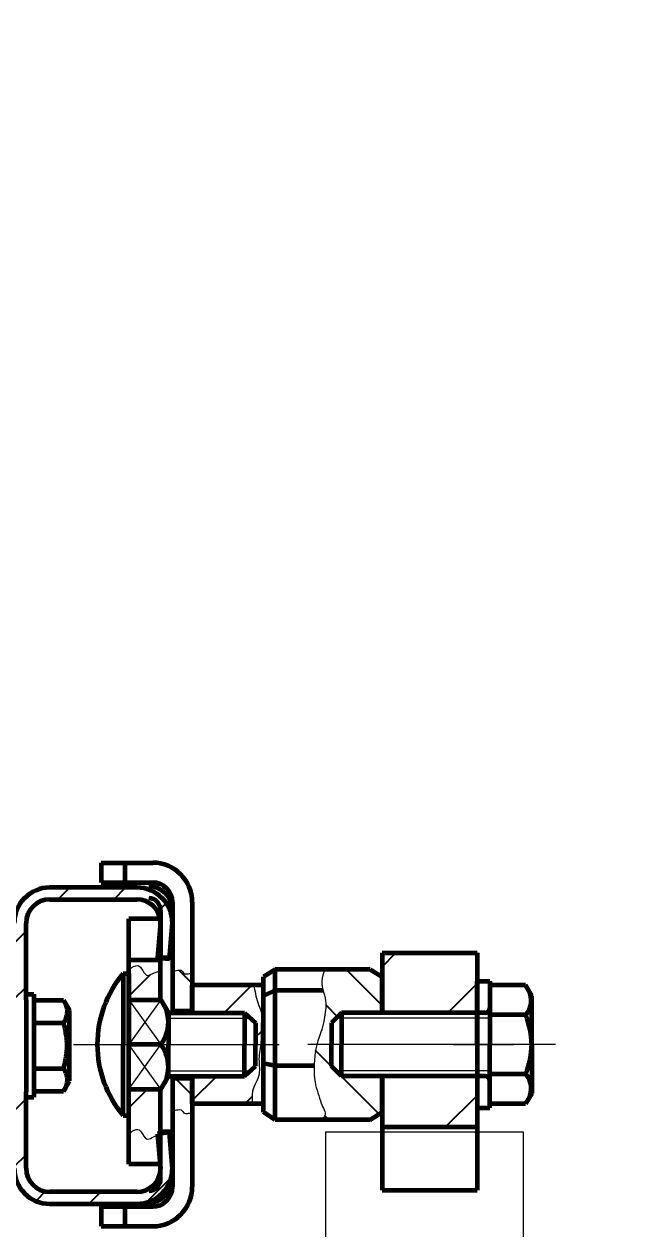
# Model space of a CAD drawing. Header units: millimetres. Extents: x 0 to 594, y 0 to 420.
# Drawn here: x 541.96 to 549.55, y 305.58 to 320.82 of the extents above; entities that cross this region are included whole.
import ezdxf

# ---------------------------------------------------------------- set-up
doc = ezdxf.new("R2010")
doc.units = ezdxf.units.MM
for name, pattern in [('K5LT_AXLED', [19.5, 15, -1.5, 1.5, -1.5]), ('K5LT_BASIC', [0]), ('K5LT_THIN', [0])]:
    doc.linetypes.add(name, pattern=pattern)
doc.layers.add('LAYER', color=7, linetype='Continuous')
doc.layers.add('Системный слой', color=7, linetype='Continuous')
doc.styles.add('KDIMTEXTSTYLE', font='GOST_AU.SHX', dxfattribs={"width": 0.96, "oblique": 15, "height": 5})
doc.dimstyles.new('KDIMSTYLE (0.10)', dxfattribs={"dimtxt": 5, "dimasz": 1, "dimexe": 2, "dimexo": 0, "dimgap": 1, "dimtad": 1, "dimlfac": 10, "dimtxsty": 'KDIMTEXTSTYLE', "dimsah": 1, "dimcen": 0, "dimdle": 1, "dimadec": 0, "dimazin": 0, "dimtfac": 0.667, "dimtmove": 0, "dimatfit": 3, "dimfxl": 1, "dimtvp": 1, "dimtolj": 1, "dimtzin": 0, "dimarcsym": 0})
pattern_1 = [(45, (0, 0), (-0.3535534, 0.3535534), [])]
pattern_2 = [(-45, (0, 0), (0.3535534, 0.3535534), [])]

# ---------------------------------------------------------------- blocks, each defined once
blk = doc.blocks.new('KDIMARROW_02')
at = {"layer": 'LAYER'}
blk.add_hatch(color=0, dxfattribs=at).paths.add_polyline_path([(4.5, 0), (5, 0.658), (0, 0), (5, -0.658)])
at = {"layer": 'LAYER', "color": 0, "linetype": 'K5LT_THIN', "lineweight": 18}
for p, q in [((5, 0.658), (0, 0)), ((4.5, 0), (5, 0.658)), ((0, 0), (5, -0.658)), ((0, 0), (7, 0)), ((5, -0.658), (4.5, 0))]:
    blk.add_line(p, q, dxfattribs=at)
at = {"layer": 'Системный слой', "color": 0, "linetype": 'K5LT_THIN', "lineweight": 18}
blk.add_line((0, 0), (-1, 0), dxfattribs=at)
blk = doc.blocks.new('KDIMARROW_01')
at = {"layer": 'LAYER'}
blk.add_hatch(color=0, dxfattribs=at).paths.add_polyline_path([(0, 0), (-5, 0.658), (-4.5, 0), (-5, -0.658)])
at = {"layer": 'LAYER', "color": 0, "linetype": 'K5LT_THIN', "lineweight": 18}
for p, q in [((-4.5, 0), (-5, 0.658)), ((-5, 0.658), (0, 0)), ((0, 0), (-5, -0.658)), ((-5, -0.658), (-4.5, 0))]:
    blk.add_line(p, q, dxfattribs=at)
at = {"layer": 'Системный слой', "color": 0, "linetype": 'K5LT_THIN', "lineweight": 18}
blk.add_line((0, 0), (-1, 0), dxfattribs=at)
blk = doc.blocks.new('U508')
at = {"layer": 'Системный слой', "color": 5, "linetype": 'K5LT_BASIC', "lineweight": 60, "true_color": 0x0000ff}
for p, q in [((544.085, 309.613), (544.085, 308.313)), ((544.085, 307.513), (544.085, 306.113))]:
    blk.add_line(p, q, dxfattribs=at)
blk = doc.blocks.new('U507')
at = {"layer": 'Системный слой', "color": 5, "linetype": 'K5LT_BASIC', "lineweight": 60, "true_color": 0x0000ff}
for p, q in [((542.935, 310.213), (542.935, 309.963)), ((542.935, 310.213), (543.585, 310.213)), ((543.235, 310.213), (543.235, 309.963)), ((542.935, 309.963), (543.585, 309.963)), ((543.835, 309.713), (543.835, 308.313)), ((544.085, 309.713), (544.085, 308.313)), ((543.835, 307.513), (543.835, 306.113)), ((542.935, 305.863), (543.585, 305.863)), ((542.935, 305.863), (542.935, 305.613)), ((543.235, 305.863), (543.235, 305.613)), ((542.935, 305.613), (543.585, 305.613))]:
    blk.add_line(p, q, dxfattribs=at)
for centre, radius, start, end in [((543.585, 309.713), 0.5, 0, 90), ((543.585, 309.713), 0.25, 0, 90), ((543.585, 306.113), 0.25, 270, 0), ((543.585, 306.113), 0.5, 270, 0)]:
    blk.add_arc(centre, radius, start, end, dxfattribs=at)
at = {"layer": 'Системный слой'}
blk.add_blockref('U508', (0, 0), dxfattribs=at)
blk = doc.blocks.new('U509')
at = {"layer": 'Системный слой', "color": 5, "linetype": 'K5LT_BASIC', "lineweight": 60, "true_color": 0x0000ff}
for p, q in [((543.213, 308.813), (543.285, 308.813)), ((543.213, 308.813), (543.213, 307.913)), ((543.285, 308.813), (543.285, 307.913)), ((543.285, 308.479), (543.69, 308.479)), ((543.69, 308.479), (543.785, 308.313)), ((543.785, 308.313), (543.785, 307.913)), ((543.785, 308.313), (544.745, 308.313)), ((544.745, 308.313), (544.745, 307.913)), ((544.745, 308.313), (544.885, 308.188)), ((544.885, 308.188), (544.885, 307.913)), ((543.213, 307.013), (543.213, 307.913)), ((543.69, 307.913), (543.285, 307.913)), ((543.285, 307.013), (543.285, 307.913)), ((543.69, 307.913), (543.285, 307.913)), ((543.785, 307.513), (543.785, 307.913)), ((544.745, 307.513), (544.745, 307.913)), ((544.885, 307.638), (544.885, 307.913)), ((544.745, 307.513), (544.885, 307.638)), ((543.69, 307.347), (543.785, 307.513)), ((543.785, 307.513), (544.745, 307.513)), ((543.285, 307.347), (543.69, 307.347)), ((543.213, 307.013), (543.285, 307.013))]:
    blk.add_line(p, q, dxfattribs=at)
at = {"layer": 'Системный слой', "color": 7, "linetype": 'K5LT_THIN', "lineweight": 18}
for p, q in [((543.69, 308.479), (543.285, 307.913)), ((543.285, 308.479), (543.69, 307.913)), ((543.785, 308.245), (544.821, 308.245)), ((543.69, 307.347), (543.285, 307.913)), ((543.285, 307.347), (543.69, 307.913)), ((543.785, 307.58), (544.821, 307.58))]:
    blk.add_line(p, q, dxfattribs=at)
at = {"layer": 'Системный слой', "color": 30, "linetype": 'K5LT_AXLED', "lineweight": 18, "true_color": 0xff8000}
blk.add_line((542.585, 307.913), (545.185, 307.913), dxfattribs=at)
at = {"layer": 'Системный слой', "color": 5, "linetype": 'K5LT_BASIC', "lineweight": 60, "true_color": 0x0000ff}
for centre, radius, start, end in [((544.285, 307.913), 1.4, 139.9948, 180), ((543.329, 308.192), 0.456, 322.2077, 26.4781), ((544.285, 307.913), 1.4, 180, 220.0052), ((543.329, 307.633), 0.456, 333.5219, 37.7923)]:
    blk.add_arc(centre, radius, start, end, dxfattribs=at)
blk = doc.blocks.new('U510')
at = {"layer": 'Системный слой', "color": 5, "linetype": 'K5LT_BASIC', "lineweight": 60, "true_color": 0x0000ff}
for p, q in [((547.685, 307.913), (547.685, 308.713)), ((547.685, 308.713), (547.845, 308.713)), ((547.845, 308.713), (547.845, 307.913)), ((547.685, 307.913), (547.685, 307.113)), ((547.845, 307.113), (547.845, 307.913)), ((547.685, 307.113), (547.845, 307.113))]:
    blk.add_line(p, q, dxfattribs=at)
at = {"layer": 'Системный слой', "color": 30, "linetype": 'K5LT_AXLED', "lineweight": 18, "true_color": 0xff8000}
blk.add_line((547.385, 307.913), (548.145, 307.913), dxfattribs=at)
blk = doc.blocks.new('U511')
at = {"layer": 'Системный слой', "color": 5, "linetype": 'K5LT_BASIC', "lineweight": 60, "true_color": 0x0000ff}
for p, q in [((548.298, 308.663), (547.845, 308.663)), ((547.845, 308.663), (547.845, 307.913)), ((548.375, 308.53), (548.298, 308.663)), ((548.375, 307.913), (548.375, 308.53)), ((545.97, 308.313), (545.845, 308.188)), ((545.845, 308.188), (545.845, 307.913)), ((547.785, 308.313), (545.97, 308.313)), ((545.97, 308.313), (545.97, 307.913)), ((548.298, 308.288), (547.845, 308.288)), ((545.845, 307.638), (545.845, 307.913)), ((545.97, 307.513), (545.97, 307.913)), ((547.845, 307.162), (547.845, 307.913)), ((548.375, 307.913), (548.375, 307.295)), ((545.97, 307.513), (545.845, 307.638)), ((547.785, 307.513), (545.97, 307.513)), ((548.298, 307.538), (547.845, 307.538)), ((548.375, 307.295), (548.298, 307.162)), ((548.298, 307.162), (547.845, 307.162))]:
    blk.add_line(p, q, dxfattribs=at)
at = {"layer": 'Системный слой', "color": 7, "linetype": 'K5LT_THIN', "lineweight": 18}
for p, q in [((547.845, 308.245), (545.903, 308.245)), ((547.845, 307.58), (545.903, 307.58))]:
    blk.add_line(p, q, dxfattribs=at)
at = {"layer": 'Системный слой', "color": 30, "linetype": 'K5LT_AXLED', "lineweight": 18, "true_color": 0xff8000}
blk.add_line((548.675, 307.913), (545.545, 307.913), dxfattribs=at)
at = {"layer": 'Системный слой', "color": 5, "linetype": 'K5LT_BASIC', "lineweight": 60, "true_color": 0x0000ff}
for centre, radius, start, end in [((548.106, 308.469), 0.264, 316.7539, 29.0633), ((547.785, 308.373), 0.06, 270, 0), ((547.42, 307.913), 0.955, 0, 23.1373), ((547.42, 307.913), 0.955, 336.8627, 0), ((547.785, 307.453), 0.06, 0, 90), ((548.106, 307.357), 0.264, 330.9367, 43.2461)]:
    blk.add_arc(centre, radius, start, end, dxfattribs=at)
blk = doc.blocks.new('U449')
at = {"layer": 'Системный слой'}
h = blk.add_hatch(dxfattribs=at)
h.set_pattern_fill('Металл', angle=45, style=0, pattern_type=0)
h.set_pattern_definition(pattern_1)
h.paths.add_polyline_path([(541.985, 308.025), (541.985, 309.448), (542.063, 309.649), (542.255, 309.746), (542.285, 309.748), (543.385, 309.748), (543.586, 309.671), (543.684, 309.478), (543.685, 309.454), (543.646, 309.011), (543.796, 308.998), (543.835, 309.448), (543.757, 309.701), (543.55, 309.867), (543.385, 309.898), (542.285, 309.898), (542.032, 309.82), (541.866, 309.612), (541.835, 309.448), (541.835, 308.025)])
h.paths.add_polyline_path([(541.985, 306.348), (541.985, 307.771), (541.835, 307.771), (541.835, 306.348), (541.914, 306.094), (542.121, 305.929), (542.285, 305.898), (543.385, 305.898), (543.639, 305.976), (543.804, 306.184), (543.835, 306.348), (543.796, 306.798), (543.646, 306.785), (543.685, 306.342), (543.604, 306.143), (543.41, 306.049), (543.385, 306.048), (542.285, 306.048), (542.084, 306.125), (541.987, 306.317)])
h = blk.add_hatch(dxfattribs=at)
h.set_pattern_fill('Металл', angle=45, style=0, pattern_type=0)
h.set_pattern_definition([(45, (0, 0), (-0.7071068, 0.7071068), [])])
h.paths.add_polyline_path([(546.485, 308.313), (547.685, 308.313), (547.685, 308.713), (547.685, 309.071), (546.485, 309.071), (546.485, 308.768), (546.485, 308.527)])
h.paths.add_polyline_path([(547.685, 307.513), (546.485, 307.513), (546.485, 307.058), (546.485, 306.871), (547.685, 306.871), (547.685, 307.113)])
h = blk.add_hatch(dxfattribs=at)
h.set_pattern_fill('Металл', angle=45, style=0, pattern_type=0)
h.set_pattern_definition(pattern_1)
h.paths.add_polyline_path([(543.523, 308.787), (543.464, 308.839), (543.397, 308.911), (543.285, 308.857), (543.285, 308.813), (543.285, 308.479), (543.685, 308.479), (543.685, 308.852), (543.595, 308.816)])
h.paths.add_polyline_path([(543.285, 307.347), (543.285, 307.013), (543.285, 306.785), (543.397, 306.839), (543.455, 306.783), (543.523, 306.715), (543.595, 306.744), (543.685, 306.78), (543.685, 307.347)])
h = blk.add_hatch(dxfattribs=at)
h.set_pattern_fill('Металл', angle=-45, style=0, pattern_type=0)
h.set_pattern_definition(pattern_2)
h.paths.add_polyline_path([(544.085, 308.338), (544.085, 308.663), (544.085, 308.82), (544.038, 308.809), (543.988, 308.809), (543.943, 308.854), (543.903, 308.854), (543.835, 308.834), (543.835, 308.338)])
h = blk.add_hatch(dxfattribs=at)
h.set_pattern_fill('Металл', angle=-45, style=0, pattern_type=0)
h.set_pattern_definition(pattern_2)
h.paths.add_polyline_path([(545.707, 306.961), (546.335, 306.961), (546.485, 307.058), (546.485, 307.513), (545.97, 307.513), (545.845, 307.638), (545.845, 307.913), (545.845, 308.188), (545.97, 308.313), (546.485, 308.313), (546.485, 308.527), (546.485, 308.768), (546.335, 308.864), (545.761, 308.864), (545.723, 308.715), (545.765, 308.5), (545.774, 308.431), (545.746, 308.204), (545.639, 307.82), (545.638, 307.81), (545.638, 307.435), (545.716, 307.169), (545.76, 307.016), (545.759, 307.013)])
h = blk.add_hatch(dxfattribs=at)
h.set_pattern_fill('Металл', angle=45, style=0, pattern_type=0)
h.set_pattern_definition(pattern_1)
h.paths.add_polyline_path([(544.866, 308.663), (544.085, 308.663), (544.085, 308.313), (544.745, 308.313), (544.885, 308.188), (544.885, 307.913), (544.885, 307.638), (544.745, 307.513), (544.085, 307.513), (544.085, 307.163), (544.848, 307.163), (544.848, 307.321), (544.927, 307.525), (544.929, 307.536), (544.929, 307.755), (544.955, 307.972), (544.955, 308.129), (544.955, 308.328), (544.912, 308.445)])
h = blk.add_hatch(dxfattribs=at)
h.set_pattern_fill('Металл', angle=-45, style=0, pattern_type=0)
h.set_pattern_definition(pattern_2)
h.paths.add_polyline_path([(543.835, 307.488), (543.835, 307.068), (543.903, 307.088), (543.943, 307.088), (543.988, 307.043), (544.038, 307.043), (544.085, 307.054), (544.085, 307.163), (544.085, 307.488)])
at = {"layer": 'Системный слой', "color": 5, "linetype": 'K5LT_BASIC', "lineweight": 60, "true_color": 0x0000ff}
for p, q in [((543.385, 309.898), (542.285, 309.898)), ((542.285, 309.748), (543.385, 309.748)), ((543.685, 309.613), (543.685, 309.013)), ((543.835, 309.013), (543.835, 309.613)), ((541.985, 308.48), (541.985, 309.448)), ((543.285, 308.978), (543.285, 309.505)), ((543.685, 309.505), (543.285, 309.505)), ((543.685, 309.454), (543.646, 309.011)), ((543.685, 308.978), (543.685, 309.505)), ((543.796, 308.998), (543.835, 309.448)), ((543.685, 308.978), (543.285, 308.978)), ((543.285, 306.401), (543.285, 308.978)), ((543.646, 309.011), (543.796, 308.998)), ((543.685, 309.013), (543.835, 309.013)), ((543.685, 308.473), (543.685, 308.978)), ((546.485, 309.071), (546.485, 308.313)), ((546.485, 309.071), (547.685, 309.071)), ((547.685, 309.071), (547.685, 306.871)), ((545.135, 308.864), (544.985, 308.768)), ((546.335, 308.864), (545.135, 308.864)), ((545.135, 308.597), (545.135, 308.864)), ((546.335, 308.864), (546.485, 308.768)), ((544.085, 308.663), (544.08, 308.658)), ((544.985, 308.663), (544.085, 308.663)), ((544.085, 308.313), (544.085, 308.663)), ((544.985, 308.527), (544.985, 308.768)), ((546.485, 308.527), (546.485, 308.768)), ((541.985, 308.548), (542.085, 308.548)), ((541.985, 308.548), (542.085, 308.548)), ((542.085, 308.548), (542.085, 307.248)), ((545.135, 308.597), (544.985, 308.527)), ((544.985, 307.673), (544.985, 308.527)), ((545.738, 308.597), (545.135, 308.597)), ((545.135, 307.645), (545.135, 308.597)), ((546.485, 308.313), (546.485, 308.527)), ((541.985, 308.48), (541.985, 307.315)), ((542.085, 308.475), (542.459, 308.475)), ((542.459, 308.475), (542.535, 308.343)), ((542.459, 308.475), (542.535, 308.343)), ((542.535, 307.675), (542.535, 308.343)), ((543.835, 308.338), (544.085, 308.338)), ((542.085, 308.187), (542.459, 308.187)), ((543.685, 307.907), (543.685, 307.919)), ((542.085, 307.609), (542.459, 307.609)), ((542.535, 307.453), (542.535, 307.675)), ((545.135, 307.645), (544.985, 307.673)), ((544.985, 307.058), (544.985, 307.673)), ((545.135, 306.961), (545.135, 307.645)), ((545.624, 307.645), (545.135, 307.645)), ((542.459, 307.321), (542.535, 307.453)), ((542.459, 307.321), (542.535, 307.453)), ((543.835, 307.488), (544.085, 307.488)), ((544.085, 307.163), (544.085, 307.513)), ((546.485, 307.058), (546.485, 307.513)), ((546.485, 307.513), (546.485, 306.871)), ((541.985, 306.348), (541.985, 307.315)), ((542.085, 307.321), (542.459, 307.321)), ((543.685, 306.401), (543.685, 307.353)), ((541.985, 307.248), (542.085, 307.248)), ((544.085, 307.163), (544.08, 307.168)), ((544.985, 307.163), (544.085, 307.163)), ((545.135, 306.961), (544.985, 307.058)), ((546.335, 306.961), (545.135, 306.961)), ((546.335, 306.961), (546.485, 307.058)), ((543.685, 306.213), (543.685, 306.813)), ((543.685, 306.813), (543.835, 306.813)), ((543.835, 306.813), (543.835, 306.213)), ((546.485, 306.871), (547.685, 306.871)), ((546.485, 306.871), (546.485, 306.071)), ((547.685, 306.871), (547.685, 306.071)), ((543.796, 306.798), (543.646, 306.785)), ((543.646, 306.785), (543.685, 306.342)), ((543.835, 306.348), (543.796, 306.798)), ((543.685, 306.401), (543.285, 306.401)), ((543.385, 306.048), (542.285, 306.048)), ((546.485, 306.071), (547.685, 306.071)), ((542.285, 305.898), (543.385, 305.898))]:
    blk.add_line(p, q, dxfattribs=at)
for centre, radius, start, end in [((542.285, 309.448), 0.45, 90, 180), ((543.385, 309.448), 0.45, 0, 90), ((543.535, 309.613), 0.3, 0, 90), ((542.285, 309.448), 0.3, 90, 180), ((543.385, 309.448), 0.3, 1.1247, 90), ((543.535, 309.613), 0.15, 0, 90), ((542.285, 306.348), 0.45, 180, 270), ((542.285, 306.348), 0.3, 180, 270), ((543.385, 306.348), 0.45, 270, 0), ((543.385, 306.348), 0.3, 270, 358.8753), ((543.535, 306.213), 0.15, 270, 0), ((543.535, 306.213), 0.3, 270, 0)]:
    blk.add_arc(centre, radius, start, end, dxfattribs=at)
at = {"layer": 'Системный слой', "color": 7, "linetype": 'K5LT_THIN', "lineweight": 18}
for points, knots in [([(543.285, 308.857), (543.325, 308.894), (543.363, 308.912), (543.397, 308.911), (543.445, 308.909), (543.472, 308.785), (543.523, 308.787), (543.546, 308.788), (543.571, 308.806), (543.595, 308.816), (543.625, 308.827), (543.655, 308.84), (543.685, 308.852)], [0, 0, 0, 0, 1, 1, 1, 2, 2, 2, 3, 3, 3, 4, 4, 4, 4]), ([(543.835, 308.834), (543.857, 308.845), (543.88, 308.851), (543.903, 308.854), (543.916, 308.855), (543.931, 308.857), (543.943, 308.854), (543.962, 308.848), (543.97, 308.815), (543.988, 308.809), (544.003, 308.804), (544.022, 308.807), (544.038, 308.809), (544.054, 308.811), (544.07, 308.815), (544.085, 308.82)], [0, 0, 0, 0, 1, 1, 1, 2, 2, 2, 3, 3, 3, 4, 4, 4, 5, 5, 5, 5]), ([(545.761, 308.864), (545.741, 308.815), (545.728, 308.765), (545.723, 308.715), (545.713, 308.621), (545.773, 308.526), (545.774, 308.431), (545.775, 308.356), (545.759, 308.279), (545.746, 308.204), (545.723, 308.07), (545.655, 307.944), (545.638, 307.81), (545.622, 307.687), (545.617, 307.557), (545.638, 307.435), (545.653, 307.345), (545.691, 307.258), (545.716, 307.169), (545.731, 307.117), (545.781, 307.056), (545.759, 307.013), (545.749, 306.994), (545.732, 306.977), (545.707, 306.961)], [0, 0, 0, 0, 1, 1, 1, 2, 2, 2, 3, 3, 3, 4, 4, 4, 5, 5, 5, 6, 6, 6, 7, 7, 7, 8, 8, 8, 8]), ([(544.866, 308.663), (544.875, 308.588), (544.89, 308.515), (544.912, 308.445), (544.925, 308.405), (544.947, 308.368), (544.955, 308.328), (544.97, 308.265), (544.955, 308.196), (544.955, 308.129), (544.955, 308.077), (544.958, 308.024), (544.955, 307.972), (544.952, 307.899), (544.934, 307.827), (544.929, 307.755), (544.925, 307.682), (544.942, 307.607), (544.929, 307.536), (544.916, 307.462), (544.859, 307.395), (544.848, 307.321), (544.84, 307.27), (544.84, 307.217), (544.848, 307.163)], [0, 0, 0, 0, 1, 1, 1, 2, 2, 2, 3, 3, 3, 4, 4, 4, 5, 5, 5, 6, 6, 6, 7, 7, 7, 8, 8, 8, 8]), ([(543.835, 307.068), (543.857, 307.079), (543.88, 307.085), (543.903, 307.088), (543.916, 307.089), (543.931, 307.091), (543.943, 307.088), (543.962, 307.082), (543.97, 307.049), (543.988, 307.043), (544.003, 307.038), (544.022, 307.041), (544.038, 307.043), (544.054, 307.045), (544.07, 307.048), (544.085, 307.054)], [0, 0, 0, 0, 1, 1, 1, 2, 2, 2, 3, 3, 3, 4, 4, 4, 5, 5, 5, 5]), ([(543.285, 306.785), (543.325, 306.823), (543.363, 306.841), (543.397, 306.839), (543.445, 306.838), (543.472, 306.713), (543.523, 306.715), (543.546, 306.716), (543.571, 306.734), (543.595, 306.744), (543.625, 306.756), (543.655, 306.768), (543.685, 306.78)], [0, 0, 0, 0, 1, 1, 1, 2, 2, 2, 3, 3, 3, 4, 4, 4, 4])]:
    blk.add_open_spline(points, degree=3, knots=knots, dxfattribs=at)
at = {"layer": 'Системный слой', "color": 5, "linetype": 'K5LT_BASIC', "lineweight": 60, "true_color": 0x0000ff}
for points, knots in [([(542.459, 308.475), (542.47, 308.455), (542.484, 308.427), (542.496, 308.39), (542.501, 308.367), (542.503, 308.346), (542.504, 308.326), (542.502, 308.306), (542.499, 308.285), (542.493, 308.26), (542.48, 308.227), (542.467, 308.201), (542.459, 308.187)], [0, 0, 0, 0, 2.77478, 3.842324, 5.010085, 5.83948, 6.701867, 7.602565, 8.53765, 9.499277, 10.977044, 13, 13, 13, 13]), ([(542.459, 307.609), (542.469, 307.644), (542.483, 307.699), (542.495, 307.771), (542.5, 307.817), (542.503, 307.86), (542.504, 307.902), (542.503, 307.944), (542.499, 307.988), (542.492, 308.044), (542.479, 308.113), (542.466, 308.163), (542.459, 308.187)], [0, 0, 0, 0, 2.403472, 3.781121, 4.827423, 5.532061, 6.593589, 7.641134, 8.322873, 9.52097, 11.389956, 13, 13, 13, 13]), ([(542.459, 307.609), (542.469, 307.592), (542.483, 307.564), (542.495, 307.528), (542.501, 307.502), (542.504, 307.479), (542.504, 307.455), (542.501, 307.431), (542.496, 307.404), (542.483, 307.367), (542.469, 307.338), (542.459, 307.321)], [0, 0, 0, 0, 2.21859, 3.490266, 4.456082, 5.433839, 6.410952, 7.369981, 8.394799, 9.724308, 12, 12, 12, 12])]:
    blk.add_open_spline(points, degree=3, knots=knots, dxfattribs=at)
at = {"layer": 'Системный слой'}
for name in ['U507', 'U509', 'U511', 'U510']:
    blk.add_blockref(name, (0, 0), dxfattribs=at)
blk = doc.blocks.new('U512')
at = {"layer": 'Системный слой', "color": 30, "linetype": 'K5LT_AXLED', "lineweight": 18, "true_color": 0xff8000}
for p, q in [((545.769, 306.809), (545.769, 299.609)), ((545.769, 306.809), (548.269, 306.809)), ((548.269, 306.809), (548.269, 299.609))]:
    blk.add_line(p, q, dxfattribs=at)

msp = doc.modelspace()

# ---------------------------------------------------------------- block references
at = {"layer": 'Системный слой'}
for name in ['U449', 'U512']:
    msp.add_blockref(name, (0, 0), dxfattribs=at)

# ---------------------------------------------------------------- dimensions: what is measured, and where the dimension line sits
at = {"layer": 'Системный слой', "color": 7}
msp.add_linear_dim(base=(579.88355, 394.31988), p1=(494.18528, 285.89791), p2=(484.01471, 394.31988), angle=90, text='\\H5.0;\\W0.965;\\Q15;\\H5.0;\\W0.965;\\Q15;\\Q15;H\\X\\H5.0;\\W0.965;\\Q15;\\Q15;max 2200', dimstyle='KDIMSTYLE (0.10)', override={"dimexo": 0, "dimblk1": 'KDIMARROW_01', "dimblk2": 'KDIMARROW_01', "dimse1": 0, "dimse2": 0, "dimclrt": 7, "dimtolj": 1}, dxfattribs=at).render()
msp.add_linear_dim(base=(574.92563, 299.89791), p1=(529.28528, 285.89791), p2=(534.98471, 299.89791), angle=90, location=(574.92563, 316.55874), dimstyle='KDIMSTYLE (0.10)', override={"dimexo": 0, "dimpost": '\\H5.0;\\W0.965;\\Q15;\\Q15;90...\\H5.0;\\W0.965;\\Q15;<>', "dimblk1": 'KDIMARROW_02', "dimblk2": 'KDIMARROW_02', "dimse1": 0, "dimse2": 0, "dimclrt": 7, "dimtolj": 1}, dxfattribs=at).render()

doc.saveas('drawing.dxf')
